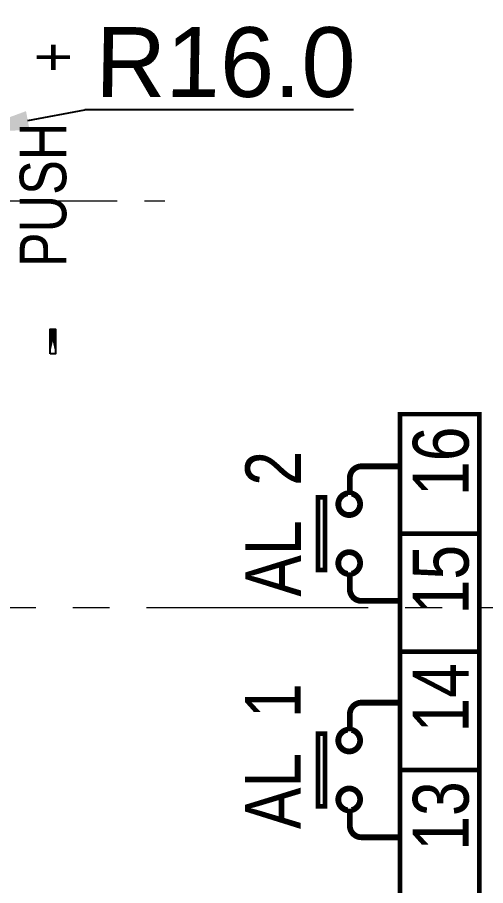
# Model space of a CAD drawing. Header units: millimetres. Extents: x 509 to 2357, y -197 to 647.
# Drawn here: x 2101.69 to 2121.82, y 133.29 to 170.61 of the extents above; entities that cross this region are included whole.
import ezdxf

# ---------------------------------------------------------------- set-up
doc = ezdxf.new("R2010")
doc.units = ezdxf.units.MM
doc.header["$PDMODE"] = 3
doc.header["$PDSIZE"] = 0.7
doc.linetypes.add('CENTER', pattern=[17.8, 10.75, -2.35, 2.35, -2.35])
doc.linetypes.add('CENTER2', pattern=[28.575, 19.05, -3.175, 3.175, -3.175])
doc.layers.get('0').update_dxf_attribs({"linetype": 'CONTINUOUS'})
doc.layers.get('Defpoints').update_dxf_attribs({"linetype": 'CONTINUOUS'})
doc.layers.add('3', color=112, linetype='CENTER', lineweight=15)
doc.layers.add('30', color=7, linetype='CONTINUOUS')
doc.layers.add('Dim', color=1, linetype='CONTINUOUS')
doc.styles.add('OMI-1', font='arial.ttf', dxfattribs={"oblique": 1, "height": 3})
doc.styles.get("Standard").update_dxf_attribs({"font": 'gulim.ttc', "width": 0.8})
doc.dimstyles.new('1', dxfattribs={"dimtxt": 5, "dimasz": 2.5, "dimexe": 0.8, "dimexo": 0.3, "dimgap": 0.5, "dimtad": 1, "dimtoh": 1, "dimdec": 1, "dimzin": 0, "dimdsep": 46, "dimtxsty": 'OMI-1', "dimcen": 0, "dimclrd": 256, "dimclre": 256, "dimclrt": 256, "dimadec": 0, "dimazin": 0, "dimtfac": 0.8, "dimtdec": 1, "dimtix": 1, "dimtmove": 0, "dimatfit": 3, "dimfxl": 1, "dimtolj": 1, "dimtzin": 0, "dimarcsym": 0})

# ---------------------------------------------------------------- blocks, each defined once
blk = doc.blocks.new('*D4122')
at = {"layer": 'Defpoints', "color": 0}
for p in [(2099.681, 165.706), (2083.97, 162.726)]:
    blk.add_point(p, dxfattribs=at)
at = {"layer": 'Dim', "lineweight": -2}
for p, q in [((2102.137, 166.172), (2104.594, 166.638)), ((2116.13, 166.638), (2104.594, 166.638)), ((2083.97, 162.726), (2099.681, 165.706))]:
    blk.add_line(p, q, dxfattribs=at)
blk.add_arc((2083.97, 162.726), 15.991, 7.8728, 45.8284, dxfattribs=at)
at = {"layer": 'Dim'}
blk.add_solid([(2102.06, 166.581), (2102.215, 165.763), (2099.681, 165.706)], dxfattribs=at)
at = {"layer": 'Dim', "insert": (2110.612, 168.67), "char_height": 3, "attachment_point": 5, "style": 'OMI-1'}
blk.add_mtext('\\A1;R16.0', dxfattribs=at)

msp = doc.modelspace()

# ---------------------------------------------------------------- linework, layer by layer
at = {"color": 0, "const_width": 0.24, "flags": 128}
msp.add_lwpolyline([(2103.211, 156.148), (2103.211, 157.21)], close=True, dxfattribs=at)
at = {"color": 0}
msp.add_lwpolyline([(2103.092, 156.148), (2103.092, 157.21), (2103.331, 157.21), (2103.331, 156.148)], close=True, dxfattribs=at)
at = {"color": 0, "const_width": 0.2, "elevation": -22.2}
msp.add_lwpolyline([(2118.135, 117.986), (2118.135, 153.556), (2121.552, 153.556), (2121.552, 117.986)], close=True, dxfattribs=at)
for points in [[(2121.552, 148.422), (2118.135, 148.422)], [(2121.552, 143.342), (2118.135, 143.342)], [(2121.552, 138.262), (2118.135, 138.262)]]:
    msp.add_lwpolyline(points, dxfattribs=at)
at = {"layer": '3', "linetype": 'CENTER', "ltscale": 0.5}
msp.add_line((2073.909, 162.726), (2108.032, 162.726), dxfattribs=at)
at = {"layer": '3', "linetype": 'CENTER2', "ltscale": 0.5}
msp.add_line((2188.204, 145.226), (1917.429, 145.226), dxfattribs=at)
at = {"layer": '30', "color": 7, "const_width": 0.25, "elevation": -22.2}
for points in [[(2118.135, 151.315), (2116.479, 151.315, 0.414214), (2115.979, 150.815), (2115.979, 150.088)], [(2116.058, 150.146, -11.010559), (2115.889, 150.154)], [(2116.058, 146.698, 11.010559), (2115.889, 146.69)], [(2118.135, 145.529), (2116.479, 145.529, -0.414214), (2115.979, 146.029), (2115.979, 146.756)], [(2118.135, 141.155), (2116.479, 141.155, 0.414214), (2115.979, 140.655), (2115.979, 139.928)], [(2116.058, 139.986, -11.010559), (2115.889, 139.994)], [(2116.058, 136.538, 11.010559), (2115.889, 136.53)], [(2118.135, 135.369), (2116.479, 135.369, -0.414214), (2115.979, 135.869), (2115.979, 136.596)]]:
    msp.add_lwpolyline(points, format="xyb", dxfattribs=at)
at = {"layer": '30', "color": 7, "const_width": 0.2, "elevation": -44.4}
for points in [[(2114.912, 146.856), (2114.612, 146.856), (2114.612, 149.988), (2114.912, 149.988)], [(2114.912, 136.696), (2114.612, 136.696), (2114.612, 139.828), (2114.912, 139.828)]]:
    msp.add_lwpolyline(points, close=True, dxfattribs=at)

# ---------------------------------------------------------------- texts
at = {"color": 0, "width": 13.76704, "attachment_point": 1, "rotation": 90}
for s, insert, char_height in [('{\\fArial|b0|i0|c0|p34;+}', (2102.199, 168.246), 2), ('{\\fArial|b0|i0|c0|p34;PUSH}', (2101.791, 159.878), 2), ('{\\fArial|b0|i0|c0|p34;AL  2}', (2111.487, 145.711, -22.2), 2.4), ('{\\fArial|b0|i0|c0|p34;AL  1}', (2111.47, 135.721, 22.2), 2.4)]:
    msp.add_mtext(s, dxfattribs=dict(at, insert=insert, char_height=char_height))
at = {"color": 0, "char_height": 2.4, "width": 13.76704, "attachment_point": 1, "rotation": 90, "line_spacing_factor": 0.7}
for s, insert in [('{\\fArial|b0|i0|c0|p34;16}', (2118.687, 150.038)), ('{\\fArial|b0|i0|c0|p34;15}', (2118.687, 144.953)), ('{\\fArial|b0|i0|c0|p34;14}', (2118.687, 139.873)), ('{\\fArial|b0|i0|c0|p34;13}', (2118.687, 134.793))]:
    msp.add_mtext(s, dxfattribs=dict(at, insert=insert))

# ---------------------------------------------------------------- dimensions: what is measured, and where the dimension line sits
at = {"layer": 'Dim'}
dim = msp.add_radius_dim(center=(2083.97, 162.726), mpoint=(2099.681, 165.706), dimstyle='1', dxfattribs=at)
dim.commit()
dim.dimension.update_dxf_attribs({"geometry": '*D4122', "text_midpoint": (2110.612, 168.67)})

doc.saveas('drawing.dxf')
